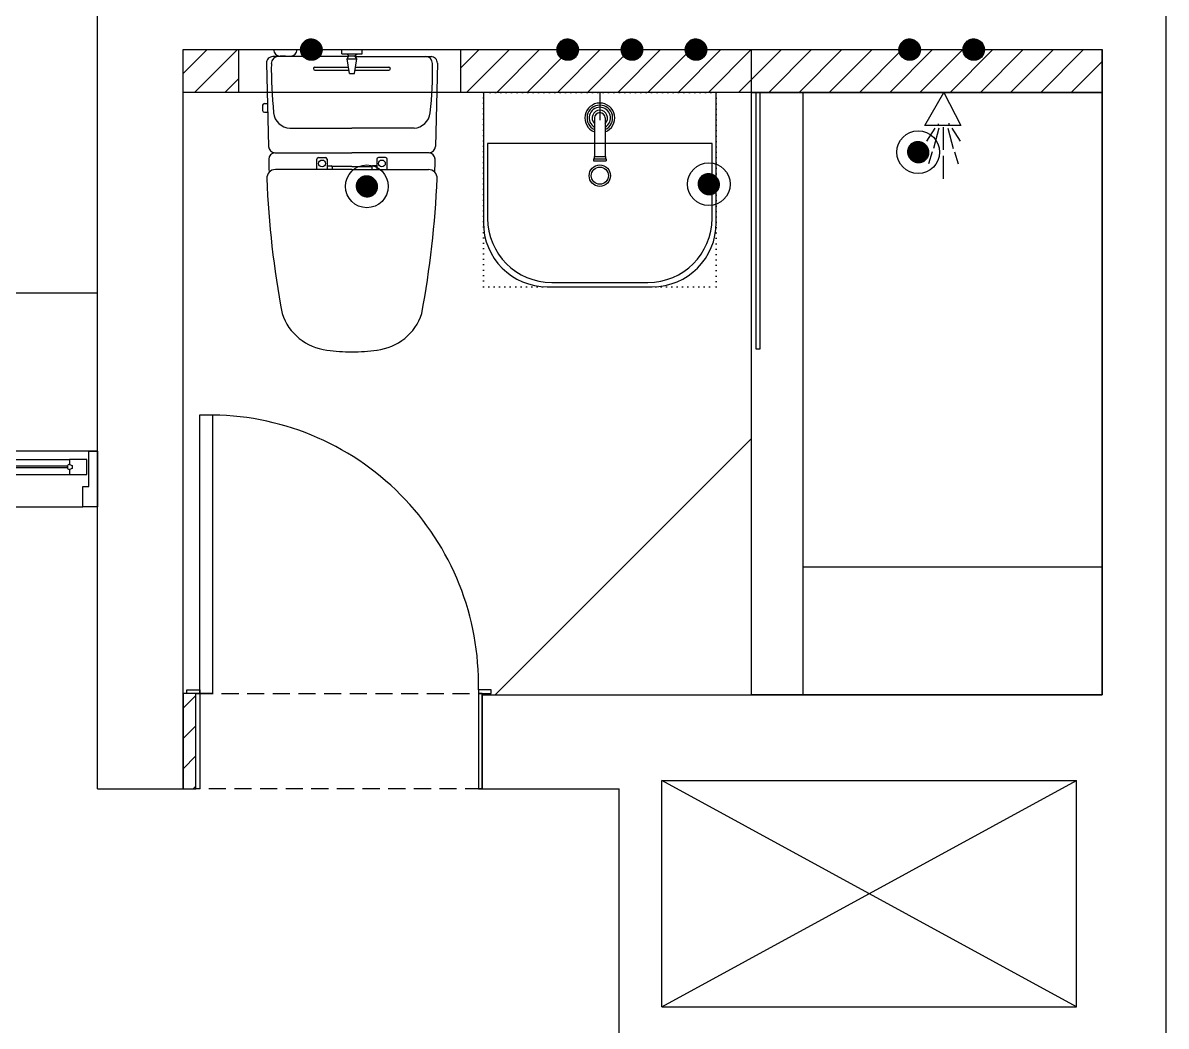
# Model space of a CAD drawing. Header units: inches. Extents: x 4374 to 164780, y 597 to 50243.
# Drawn here: x 85777 to 88452, y 42025 to 44373 of the extents above; entities that cross this region are included whole.
import ezdxf

# ---------------------------------------------------------------- set-up
doc = ezdxf.new("R2010")
doc.units = ezdxf.units.IN
doc.header["$LTSCALE"] = 50
doc.header["$MEASUREMENT"] = 0
for name, pattern in [('DH-HID2', [1.2, 0.8, -0.4]), ('DOT', [0.25, 0, -0.25]), ('HIDDEN', [0.375, 0.25, -0.125])]:
    doc.linetypes.add(name, pattern=pattern)
for name, color, linetype in [('03-WAL NEW', 3, 'Continuous'), ('_LIBR', 4, 'Continuous'), ('BATH', 4, 'Continuous'), ('CO-BATH', 6, 'Continuous'), ('CO-DOOR', 8, 'Continuous'), ('fin', 5, 'Continuous'), ('HL', 6, 'HIDDEN'), ('Layer 1', 7, 'Continuous'), ('도면층2', 2, 'Continuous'), ('도면층8', 8, 'Continuous'), ('욕실설비', 3, 'Continuous')]:
    doc.layers.add(name, color=color, linetype=linetype)

# ---------------------------------------------------------------- blocks, each defined once
blk = doc.blocks.new('BLLL')
h = blk.add_hatch()
h.set_pattern_fill('ANSI31', color=8)
h.set_pattern_definition([(45, (92640.9141, 21814.45681), (-0.08838834765, 0.08838834765), [])])
edge = h.paths.add_edge_path()
edge.add_arc((61101.5, 29976.7), 25, 0, 360)
h = blk.add_hatch()
h.set_pattern_fill('ANSI31', color=8)
h.set_pattern_definition([(45, (93390.9141, 21814.45681), (-0.08838834765, 0.08838834765), [])])
edge = h.paths.add_edge_path()
edge.add_arc((61851.5, 29976.7), 25, 0, 360)
h = blk.add_hatch()
h.set_pattern_fill('ANSI31', color=8)
h.set_pattern_definition([(45, (93540.9141, 21814.45681), (-0.08838834765, 0.08838834765), [])])
edge = h.paths.add_edge_path()
edge.add_arc((62001.5, 29976.7), 25, 0, 360)
h = blk.add_hatch()
h.set_pattern_fill('ANSI31', color=8)
h.set_pattern_definition([(45, (94040.9141, 21814.45681), (-0.08838834765, 0.08838834765), [])])
edge = h.paths.add_edge_path()
edge.add_arc((62501.5, 29976.7), 25, 0, 360)
h = blk.add_hatch()
h.set_pattern_fill('ANSI31', color=8)
h.set_pattern_definition([(45, (94190.9141, 21814.45681), (-0.08838834765, 0.08838834765), [])])
edge = h.paths.add_edge_path()
edge.add_arc((62651.5, 29976.7), 25, 0, 360)
h = blk.add_hatch()
h.set_pattern_fill('ANSI31', color=8)
h.set_pattern_definition([(45, (94060.9141, 21574.45681), (-0.08838834765, 0.08838834765), [])])
edge = h.paths.add_edge_path()
edge.add_arc((62521.5, 29736.7), 25, 0, 360)
h = blk.add_hatch()
h.set_pattern_fill('ANSI31', color=8)
h.set_pattern_definition([(45, (92770.9141, 21494.45681), (-0.08838834765, 0.08838834765), [])])
edge = h.paths.add_edge_path()
edge.add_arc((61231.5, 29656.7), 25, 0, 360)
h = blk.add_hatch()
h.set_pattern_fill('ANSI31', color=8)
h.set_pattern_definition([(45, (93570.9141, 21499.45681), (-0.08838834765, 0.08838834765), [])])
edge = h.paths.add_edge_path()
edge.add_arc((62031.5, 29661.7), 25, 0, 360)
at = {"color": 8, "linetype": 'Continuous'}
for p, q in [((61676.5, 29977.1), (61701.1, 30001.7)), ((61676.5, 29976.9), (61701.3, 30001.7)), ((61676.5, 29976.8), (61701.4, 30001.7)), ((61676.5, 29976.6), (61701.6, 30001.7)), ((61676.5, 29976.4), (61701.8, 30001.7)), ((61676.5, 29976.2), (61702, 30001.7)), ((61676.5, 29977.3), (61700.9, 30001.6)), ((61676.5, 29976.1), (61702.1, 30001.6)), ((61676.6, 29978.8), (61699.4, 30001.6)), ((61676.6, 29978.6), (61699.6, 30001.6)), ((61676.6, 29978.4), (61699.8, 30001.6)), ((61676.6, 29978.2), (61700, 30001.6)), ((61676.6, 29978), (61700.2, 30001.6)), ((61676.6, 29977.8), (61700.4, 30001.6)), ((61676.6, 29977.7), (61700.5, 30001.6)), ((61676.6, 29977.5), (61700.7, 30001.6)), ((61676.6, 29975.9), (61702.3, 30001.6)), ((61676.6, 29975.7), (61702.5, 30001.6)), ((61676.6, 29975.5), (61702.7, 30001.6)), ((61676.6, 29975.4), (61702.8, 30001.6)), ((61676.6, 29975.2), (61703, 30001.6)), ((61676.6, 29975), (61703.2, 30001.6)), ((61676.6, 29974.9), (61703.3, 30001.6)), ((61676.6, 29974.7), (61703.5, 30001.6)), ((61676.6, 29974.5), (61703.6, 30001.6)), ((61676.6, 29974.4), (61703.8, 30001.6)), ((61676.6, 29979), (61699.2, 30001.5)), ((61676.7, 29979.8), (61698.4, 30001.5)), ((61676.7, 29979.6), (61698.6, 30001.5)), ((61676.7, 29979.4), (61698.8, 30001.5)), ((61676.7, 29979.2), (61699, 30001.5)), ((61676.7, 29974.2), (61704, 30001.5)), ((61676.7, 29974.1), (61704.1, 30001.5)), ((61676.7, 29973.9), (61704.3, 30001.5)), ((61676.7, 29973.7), (61704.5, 30001.5)), ((61676.7, 29973.6), (61704.6, 30001.5)), ((61676.7, 29973.4), (61704.8, 30001.4)), ((61676.8, 29980.4), (61697.8, 30001.4)), ((61676.8, 29980.2), (61698, 30001.4)), ((61676.8, 29980), (61698.2, 30001.4)), ((61676.8, 29973.3), (61704.9, 30001.4)), ((61676.8, 29973.1), (61705.1, 30001.4)), ((61676.8, 29973), (61705.2, 30001.4)), ((61676.8, 29972.8), (61705.4, 30001.4)), ((61676.9, 29981), (61697.2, 30001.3)), ((61676.9, 29980.8), (61697.4, 30001.3)), ((61676.9, 29980.6), (61697.6, 30001.3)), ((61676.9, 29972.7), (61705.5, 30001.3)), ((61676.9, 29972.5), (61705.7, 30001.3)), ((61676.9, 29972.4), (61705.8, 30001.3)), ((61676.9, 29972.2), (61706, 30001.3)), ((61677, 29981.5), (61696.7, 30001.2)), ((61677, 29981.2), (61696.9, 30001.2)), ((61677, 29972.1), (61706.1, 30001.2)), ((61677, 29971.9), (61706.3, 30001.2)), ((61677, 29971.8), (61706.4, 30001.2)), ((61677, 29981.7), (61696.5, 30001.1)), ((61677.1, 29981.9), (61696.3, 30001.1)), ((61677.1, 29971.6), (61706.6, 30001.1)), ((61677.1, 29971.5), (61706.7, 30001.1)), ((61677.1, 29971.3), (61706.9, 30001.1)), ((61677.1, 29982.1), (61696.1, 30001)), ((61677.1, 29971.2), (61707, 30001)), ((61677.2, 29982.4), (61695.8, 30001)), ((61677.2, 29971), (61707.2, 30001)), ((61677.2, 29970.9), (61707.3, 30001)), ((61677.2, 29970.7), (61707.4, 30000.9)), ((61677.3, 29982.8), (61695.4, 30000.9)), ((61677.3, 29982.6), (61695.6, 30000.9)), ((61677.3, 29970.6), (61707.6, 30000.9)), ((61677.3, 29970.5), (61707.7, 30000.9)), ((61677.4, 29983.3), (61694.9, 30000.8)), ((61677.4, 29983.1), (61695.1, 30000.8)), ((61677.4, 29970.3), (61707.9, 30000.8)), ((61677.4, 29970.2), (61708, 30000.8)), ((61677.4, 29970), (61708.2, 30000.8)), ((61677.5, 29983.6), (61694.6, 30000.7)), ((61677.5, 29969.9), (61708.3, 30000.7)), ((61677.5, 29969.8), (61708.4, 30000.7)), ((61677.5, 29969.6), (61708.6, 30000.6)), ((61677.6, 29983.8), (61694.4, 30000.6)), ((61677.6, 29969.5), (61708.7, 30000.6)), ((61677.6, 29969.4), (61708.8, 30000.6)), ((61677.7, 29984.1), (61694.1, 30000.5)), ((61677.7, 29969.2), (61709, 30000.5)), ((61677.7, 29969.1), (61709.1, 30000.5)), ((61677.7, 29984.3), (61693.9, 30000.4)), ((61677.8, 29984.6), (61693.6, 30000.4)), ((61677.8, 29969), (61709.2, 30000.4)), ((61677.8, 29968.8), (61709.4, 30000.4)), ((61677.8, 29968.7), (61709.5, 30000.4)), ((61677.9, 29984.9), (61693.3, 30000.3)), ((61677.9, 29968.6), (61709.6, 30000.3)), ((61677.9, 29968.4), (61709.8, 30000.3)), ((61678, 29985.1), (61693.1, 30000.2)), ((61678, 29968.3), (61709.9, 30000.2)), ((61678, 29968.2), (61710, 30000.2)), ((61678.1, 29985.4), (61692.8, 30000.1)), ((61678.1, 29968), (61710.2, 30000.1)), ((61678.1, 29967.9), (61710.3, 30000.1)), ((61678.2, 29985.7), (61692.5, 30000)), ((61678.2, 29967.8), (61710.4, 30000)), ((61678.2, 29967.6), (61710.5, 30000)), ((61678.3, 29967.5), (61710.7, 29999.9)), ((61678.3, 29967.4), (61710.8, 29999.9)), ((61678.3, 29986), (61692.2, 29999.8)), ((61678.4, 29967.3), (61710.9, 29999.8)), ((61678.4, 29967.1), (61711, 29999.8)), ((61678.5, 29986.3), (61691.9, 29999.7)), ((61678.5, 29967), (61711.2, 29999.7)), ((61678.5, 29966.9), (61711.3, 29999.7)), ((61678.6, 29986.6), (61691.6, 29999.6)), ((61678.6, 29966.8), (61711.4, 29999.6)), ((61678.6, 29966.6), (61711.5, 29999.6)), ((61678.7, 29986.9), (61691.3, 29999.5)), ((61678.7, 29966.5), (61711.7, 29999.5)), ((61678.7, 29966.4), (61711.8, 29999.5)), ((61678.8, 29966.3), (61711.9, 29999.4)), ((61678.8, 29966.2), (61712, 29999.3)), ((61678.9, 29987.2), (61691, 29999.3)), ((61678.9, 29966), (61712.2, 29999.3)), ((61679, 29965.9), (61712.3, 29999.2)), ((61679, 29965.8), (61712.4, 29999.2)), ((61679, 29987.6), (61690.6, 29999.1)), ((61679.1, 29965.7), (61712.5, 29999.1)), ((61679.1, 29965.6), (61712.6, 29999.1)), ((61679.2, 29987.9), (61690.3, 29999)), ((61679.2, 29965.4), (61712.7, 29999)), ((61679.3, 29965.3), (61712.9, 29998.9)), ((61679.3, 29965.2), (61713, 29998.9)), ((61679.4, 29988.3), (61689.9, 29998.8)), ((61679.4, 29965.1), (61713.1, 29998.8)), ((61679.4, 29965), (61713.2, 29998.8)), ((61679.5, 29964.9), (61713.3, 29998.7)), ((61679.6, 29988.7), (61689.5, 29998.6)), ((61679.6, 29964.7), (61713.4, 29998.6)), ((61679.6, 29964.6), (61713.6, 29998.6)), ((61679.7, 29964.5), (61713.7, 29998.5)), ((61679.7, 29964.4), (61713.8, 29998.4)), ((61679.8, 29989.1), (61689.1, 29998.4)), ((61679.8, 29964.3), (61713.9, 29998.4)), ((61679.9, 29964.2), (61714, 29998.3)), ((61679.9, 29964.1), (61714.1, 29998.3)), ((61680, 29964), (61714.2, 29998.2)), ((61680.1, 29989.5), (61688.7, 29998.1)), ((61680.1, 29963.8), (61714.3, 29998.1)), ((61680.1, 29963.7), (61714.5, 29998.1)), ((61680.2, 29963.6), (61714.6, 29998)), ((61680.3, 29963.5), (61714.7, 29997.9)), ((61680.3, 29963.4), (61714.8, 29997.9)), ((61680.4, 29990), (61688.2, 29997.8)), ((61680.4, 29963.3), (61714.9, 29997.8)), ((61680.5, 29963.2), (61715, 29997.7)), ((61680.5, 29963.1), (61715.1, 29997.6)), ((61680.6, 29963), (61715.2, 29997.6)), ((61680.7, 29990.5), (61687.7, 29997.5)), ((61680.7, 29962.9), (61715.3, 29997.5)), ((61680.8, 29962.8), (61715.4, 29997.4)), ((61680.8, 29962.7), (61715.5, 29997.4)), ((61680.9, 29962.6), (61715.6, 29997.3)), ((61681, 29962.4), (61715.7, 29997.2)), ((61681, 29962.3), (61715.9, 29997.2)), ((61681.1, 29991), (61687.2, 29997.1)), ((61681.1, 29962.2), (61716, 29997.1)), ((61681.2, 29962.1), (61716.1, 29997)), ((61681.3, 29962), (61716.2, 29996.9)), ((61681.3, 29961.9), (61716.3, 29996.9)), ((61681.4, 29961.8), (61716.4, 29996.8)), ((61681.5, 29991.7), (61686.5, 29996.7)), ((61681.5, 29961.7), (61716.5, 29996.7)), ((61681.6, 29961.6), (61716.6, 29996.6)), ((61681.6, 29961.5), (61716.7, 29996.6)), ((61681.7, 29961.4), (61716.8, 29996.5)), ((61681.8, 29961.3), (61716.9, 29996.4)), ((61681.9, 29961.2), (61717, 29996.3)), ((61681.9, 29961.1), (61717.1, 29996.2)), ((61682, 29961), (61717.2, 29996.2)), ((61682.1, 29960.9), (61717.3, 29996.1)), ((61682.2, 29992.5), (61685.7, 29996)), ((61682.2, 29960.8), (61717.4, 29996)), ((61682.3, 29960.7), (61717.5, 29995.9)), ((61682.3, 29960.6), (61717.6, 29995.9)), ((61682.4, 29960.5), (61717.7, 29995.8)), ((61682.5, 29960.4), (61717.7, 29995.7)), ((61682.6, 29960.4), (61717.8, 29995.6)), ((61682.7, 29960.3), (61717.9, 29995.5)), ((61682.8, 29960.2), (61718, 29995.4)), ((61682.8, 29960.1), (61718.1, 29995.4)), ((61682.9, 29960), (61718.2, 29995.3)), ((61683, 29959.9), (61718.3, 29995.2)), ((61683.1, 29959.8), (61718.4, 29995.1)), ((61683.2, 29959.7), (61718.5, 29995)), ((61683.3, 29959.6), (61718.6, 29994.9)), ((61683.3, 29959.5), (61718.7, 29994.9)), ((61683.4, 29959.4), (61718.8, 29994.8)), ((61683.5, 29959.3), (61718.9, 29994.7)), ((61683.6, 29994.1), (61684.1, 29994.6)), ((61683.6, 29959.2), (61719, 29994.6)), ((61683.7, 29959.2), (61719, 29994.5)), ((61683.8, 29959.1), (61719.1, 29994.4)), ((61683.9, 29959), (61719.2, 29994.3)), ((61684, 29958.9), (61719.3, 29994.2)), ((61684, 29958.8), (61719.4, 29994.2)), ((61684.1, 29958.7), (61719.5, 29994.1)), ((61684.2, 29958.6), (61719.6, 29994)), ((61684.3, 29958.5), (61719.7, 29993.9)), ((61684.4, 29958.5), (61719.7, 29993.8)), ((61684.5, 29958.4), (61719.8, 29993.7)), ((61684.6, 29958.3), (61719.9, 29993.6)), ((61684.7, 29958.2), (61720, 29993.5)), ((61684.8, 29958.1), (61720.1, 29993.4)), ((61684.9, 29958), (61720.2, 29993.3)), ((61685, 29957.9), (61720.2, 29993.2)), ((61685, 29957.9), (61720.3, 29993.1)), ((61685.1, 29957.8), (61720.4, 29993.1)), ((61685.2, 29957.7), (61720.5, 29993)), ((61685.3, 29957.6), (61720.6, 29992.9)), ((61685.4, 29957.5), (61720.7, 29992.8)), ((61685.5, 29957.5), (61720.7, 29992.7)), ((61685.6, 29957.4), (61720.8, 29992.6)), ((61685.7, 29957.3), (61720.9, 29992.5)), ((61685.8, 29957.2), (61721, 29992.4)), ((61685.9, 29957.1), (61721.1, 29992.3)), ((61686, 29957.1), (61721.1, 29992.2)), ((61686.1, 29957), (61721.2, 29992.1)), ((61686.2, 29956.9), (61721.3, 29992)), ((61686.3, 29956.8), (61721.4, 29991.9)), ((61686.4, 29956.8), (61721.4, 29991.8)), ((61686.5, 29956.7), (61721.5, 29991.7)), ((61686.6, 29956.6), (61721.6, 29991.6)), ((61686.7, 29956.5), (61721.7, 29991.5)), ((61686.8, 29956.4), (61721.7, 29991.4)), ((61686.9, 29956.4), (61721.8, 29991.3)), ((61687, 29956.3), (61721.9, 29991.2)), ((61687.1, 29956.2), (61722, 29991.1)), ((61687.2, 29956.2), (61722, 29991)), ((61687.3, 29956.1), (61722.1, 29990.9)), ((61687.4, 29956), (61722.2, 29990.8)), ((61687.5, 29955.9), (61722.3, 29990.7)), ((61687.6, 29955.9), (61722.3, 29990.5)), ((61687.8, 29955.8), (61722.4, 29990.4)), ((61687.9, 29955.7), (61722.5, 29990.3)), ((61688, 29955.7), (61722.5, 29990.2)), ((61688.1, 29955.6), (61722.6, 29990.1)), ((61688.2, 29955.5), (61722.7, 29990)), ((61688.3, 29955.5), (61722.7, 29989.9)), ((61688.4, 29955.4), (61722.8, 29989.8)), ((61688.5, 29955.3), (61722.9, 29989.7)), ((61688.6, 29955.3), (61722.9, 29989.6)), ((61688.7, 29955.2), (61723, 29989.5)), ((61688.8, 29955.1), (61723.1, 29989.4)), ((61689, 29955.1), (61723.1, 29989.2)), ((61689.1, 29955), (61723.2, 29989.1)), ((61689.2, 29954.9), (61723.3, 29989)), ((61689.3, 29954.9), (61723.3, 29988.9)), ((61689.4, 29954.8), (61723.4, 29988.8)), ((61689.5, 29954.7), (61723.5, 29988.7)), ((61689.6, 29954.7), (61723.5, 29988.6)), ((61689.7, 29954.6), (61723.6, 29988.4)), ((61689.9, 29954.5), (61723.6, 29988.3)), ((61690, 29954.5), (61723.7, 29988.2)), ((61690.1, 29954.4), (61723.8, 29988.1)), ((61690.2, 29954.4), (61723.8, 29988)), ((61690.3, 29954.3), (61723.9, 29987.9)), ((61690.4, 29954.2), (61723.9, 29987.7)), ((61690.6, 29954.2), (61724, 29987.6)), ((61690.7, 29954.1), (61724.1, 29987.5)), ((61690.8, 29954.1), (61724.1, 29987.4)), ((61690.9, 29954), (61724.2, 29987.3)), ((61691, 29954), (61724.2, 29987.1)), ((61691.2, 29953.9), (61724.3, 29987)), ((61691.3, 29953.9), (61724.3, 29986.9)), ((61691.4, 29953.8), (61724.4, 29986.8)), ((61826.5, 29977.1), (61851.1, 30001.7)), ((61826.5, 29976.9), (61851.3, 30001.7)), ((61826.5, 29976.8), (61851.4, 30001.7)), ((61826.5, 29976.6), (61851.6, 30001.7)), ((61826.5, 29976.4), (61851.8, 30001.7)), ((61826.5, 29976.2), (61852, 30001.7)), ((61826.5, 29977.3), (61850.9, 30001.6)), ((61826.5, 29976.1), (61852.1, 30001.6)), ((61826.6, 29978.8), (61849.4, 30001.6)), ((61826.6, 29978.6), (61849.6, 30001.6)), ((61826.6, 29978.4), (61849.8, 30001.6)), ((61826.6, 29978.2), (61850, 30001.6)), ((61826.6, 29978), (61850.2, 30001.6)), ((61826.6, 29977.8), (61850.4, 30001.6)), ((61826.6, 29977.7), (61850.5, 30001.6)), ((61826.6, 29977.5), (61850.7, 30001.6)), ((61826.6, 29975.9), (61852.3, 30001.6)), ((61826.6, 29975.7), (61852.5, 30001.6)), ((61826.6, 29975.5), (61852.7, 30001.6)), ((61826.6, 29975.4), (61852.8, 30001.6)), ((61826.6, 29975.2), (61853, 30001.6)), ((61826.6, 29975), (61853.2, 30001.6)), ((61826.6, 29974.9), (61853.3, 30001.6)), ((61826.6, 29974.7), (61853.5, 30001.6)), ((61826.6, 29974.5), (61853.6, 30001.6)), ((61826.6, 29974.4), (61853.8, 30001.6)), ((61826.6, 29979), (61849.2, 30001.5)), ((61826.7, 29979.8), (61848.4, 30001.5)), ((61826.7, 29979.6), (61848.6, 30001.5)), ((61826.7, 29979.4), (61848.8, 30001.5)), ((61826.7, 29979.2), (61849, 30001.5)), ((61826.7, 29974.2), (61854, 30001.5)), ((61826.7, 29974.1), (61854.1, 30001.5)), ((61826.7, 29973.9), (61854.3, 30001.5)), ((61826.7, 29973.7), (61854.5, 30001.5)), ((61826.7, 29973.6), (61854.6, 30001.5)), ((61826.7, 29973.4), (61854.8, 30001.4)), ((61826.8, 29980.4), (61847.8, 30001.4)), ((61826.8, 29980.2), (61848, 30001.4)), ((61826.8, 29980), (61848.2, 30001.4)), ((61826.8, 29973.3), (61854.9, 30001.4)), ((61826.8, 29973.1), (61855.1, 30001.4)), ((61826.8, 29973), (61855.2, 30001.4)), ((61826.8, 29972.8), (61855.4, 30001.4)), ((61826.9, 29981), (61847.2, 30001.3)), ((61826.9, 29980.8), (61847.4, 30001.3)), ((61826.9, 29980.6), (61847.6, 30001.3)), ((61826.9, 29972.7), (61855.5, 30001.3)), ((61826.9, 29972.5), (61855.7, 30001.3)), ((61826.9, 29972.4), (61855.8, 30001.3)), ((61826.9, 29972.2), (61856, 30001.3)), ((61827, 29981.5), (61846.7, 30001.2)), ((61827, 29981.2), (61846.9, 30001.2)), ((61827, 29972.1), (61856.1, 30001.2)), ((61827, 29971.9), (61856.3, 30001.2)), ((61827, 29971.8), (61856.4, 30001.2)), ((61827, 29981.7), (61846.5, 30001.1)), ((61827.1, 29981.9), (61846.3, 30001.1)), ((61827.1, 29971.6), (61856.6, 30001.1)), ((61827.1, 29971.5), (61856.7, 30001.1)), ((61827.1, 29971.3), (61856.9, 30001.1)), ((61827.1, 29982.1), (61846.1, 30001)), ((61827.1, 29971.2), (61857, 30001)), ((61827.2, 29982.4), (61845.8, 30001)), ((61827.2, 29971), (61857.2, 30001)), ((61827.2, 29970.9), (61857.3, 30001)), ((61827.2, 29970.7), (61857.4, 30000.9)), ((61827.3, 29982.8), (61845.4, 30000.9)), ((61827.3, 29982.6), (61845.6, 30000.9)), ((61827.3, 29970.6), (61857.6, 30000.9)), ((61827.3, 29970.5), (61857.7, 30000.9)), ((61827.4, 29983.3), (61844.9, 30000.8)), ((61827.4, 29983.1), (61845.1, 30000.8)), ((61827.4, 29970.3), (61857.9, 30000.8)), ((61827.4, 29970.2), (61858, 30000.8)), ((61827.4, 29970), (61858.2, 30000.8)), ((61827.5, 29983.6), (61844.6, 30000.7)), ((61827.5, 29969.9), (61858.3, 30000.7)), ((61827.5, 29969.8), (61858.4, 30000.7)), ((61827.5, 29969.6), (61858.6, 30000.6)), ((61827.6, 29983.8), (61844.4, 30000.6)), ((61827.6, 29969.5), (61858.7, 30000.6)), ((61827.6, 29969.4), (61858.8, 30000.6)), ((61827.7, 29984.1), (61844.1, 30000.5)), ((61827.7, 29969.2), (61859, 30000.5)), ((61827.7, 29969.1), (61859.1, 30000.5)), ((61827.7, 29984.3), (61843.9, 30000.4)), ((61827.8, 29984.6), (61843.6, 30000.4)), ((61827.8, 29969), (61859.2, 30000.4)), ((61827.8, 29968.8), (61859.4, 30000.4)), ((61827.8, 29968.7), (61859.5, 30000.4)), ((61827.9, 29984.9), (61843.3, 30000.3)), ((61827.9, 29968.6), (61859.6, 30000.3)), ((61827.9, 29968.4), (61859.8, 30000.3)), ((61828, 29985.1), (61843.1, 30000.2)), ((61828, 29968.3), (61859.9, 30000.2)), ((61828, 29968.2), (61860, 30000.2)), ((61828.1, 29985.4), (61842.8, 30000.1)), ((61828.1, 29968), (61860.2, 30000.1)), ((61828.1, 29967.9), (61860.3, 30000.1)), ((61828.2, 29985.7), (61842.5, 30000)), ((61828.2, 29967.8), (61860.4, 30000)), ((61828.2, 29967.6), (61860.5, 30000)), ((61828.3, 29967.5), (61860.7, 29999.9)), ((61828.3, 29967.4), (61860.8, 29999.9)), ((61828.3, 29986), (61842.2, 29999.8)), ((61828.4, 29967.3), (61860.9, 29999.8)), ((61828.4, 29967.1), (61861, 29999.8)), ((61828.5, 29986.3), (61841.9, 29999.7)), ((61828.5, 29967), (61861.2, 29999.7)), ((61828.5, 29966.9), (61861.3, 29999.7)), ((61828.6, 29986.6), (61841.6, 29999.6)), ((61828.6, 29966.8), (61861.4, 29999.6)), ((61828.6, 29966.6), (61861.5, 29999.6)), ((61828.7, 29986.9), (61841.3, 29999.5)), ((61828.7, 29966.5), (61861.7, 29999.5)), ((61828.7, 29966.4), (61861.8, 29999.5)), ((61828.8, 29966.3), (61861.9, 29999.4)), ((61828.8, 29966.2), (61862, 29999.3)), ((61828.9, 29987.2), (61841, 29999.3)), ((61828.9, 29966), (61862.2, 29999.3)), ((61829, 29965.9), (61862.3, 29999.2)), ((61829, 29965.8), (61862.4, 29999.2)), ((61829, 29987.6), (61840.6, 29999.1)), ((61829.1, 29965.7), (61862.5, 29999.1)), ((61829.1, 29965.6), (61862.6, 29999.1)), ((61829.2, 29987.9), (61840.3, 29999)), ((61829.2, 29965.4), (61862.7, 29999)), ((61829.3, 29965.3), (61862.9, 29998.9)), ((61829.3, 29965.2), (61863, 29998.9)), ((61829.4, 29988.3), (61839.9, 29998.8)), ((61829.4, 29965.1), (61863.1, 29998.8)), ((61829.4, 29965), (61863.2, 29998.8)), ((61829.5, 29964.9), (61863.3, 29998.7)), ((61829.6, 29988.7), (61839.5, 29998.6)), ((61829.6, 29964.7), (61863.4, 29998.6)), ((61829.6, 29964.6), (61863.6, 29998.6)), ((61829.7, 29964.5), (61863.7, 29998.5)), ((61829.7, 29964.4), (61863.8, 29998.4)), ((61829.8, 29989.1), (61839.1, 29998.4)), ((61829.8, 29964.3), (61863.9, 29998.4)), ((61829.9, 29964.2), (61864, 29998.3)), ((61829.9, 29964.1), (61864.1, 29998.3)), ((61830, 29964), (61864.2, 29998.2)), ((61830.1, 29989.5), (61838.7, 29998.1)), ((61830.1, 29963.8), (61864.3, 29998.1)), ((61830.1, 29963.7), (61864.5, 29998.1)), ((61830.2, 29963.6), (61864.6, 29998)), ((61830.3, 29963.5), (61864.7, 29997.9)), ((61830.3, 29963.4), (61864.8, 29997.9)), ((61830.4, 29990), (61838.2, 29997.8)), ((61830.4, 29963.3), (61864.9, 29997.8)), ((61830.5, 29963.2), (61865, 29997.7)), ((61830.5, 29963.1), (61865.1, 29997.6)), ((61830.6, 29963), (61865.2, 29997.6)), ((61830.7, 29990.5), (61837.7, 29997.5)), ((61830.7, 29962.9), (61865.3, 29997.5)), ((61830.8, 29962.8), (61865.4, 29997.4)), ((61830.8, 29962.7), (61865.5, 29997.4)), ((61830.9, 29962.6), (61865.6, 29997.3)), ((61831, 29962.4), (61865.7, 29997.2)), ((61831, 29962.3), (61865.9, 29997.2)), ((61831.1, 29991), (61837.2, 29997.1)), ((61831.1, 29962.2), (61866, 29997.1)), ((61831.2, 29962.1), (61866.1, 29997)), ((61831.3, 29962), (61866.2, 29996.9)), ((61831.3, 29961.9), (61866.3, 29996.9)), ((61831.4, 29961.8), (61866.4, 29996.8)), ((61831.5, 29991.7), (61836.5, 29996.7)), ((61831.5, 29961.7), (61866.5, 29996.7)), ((61831.6, 29961.6), (61866.6, 29996.6)), ((61831.6, 29961.5), (61866.7, 29996.6)), ((61831.7, 29961.4), (61866.8, 29996.5)), ((61831.8, 29961.3), (61866.9, 29996.4)), ((61831.9, 29961.2), (61867, 29996.3)), ((61831.9, 29961.1), (61867.1, 29996.2)), ((61832, 29961), (61867.2, 29996.2)), ((61832.1, 29960.9), (61867.3, 29996.1)), ((61832.2, 29992.5), (61835.7, 29996)), ((61832.2, 29960.8), (61867.4, 29996)), ((61832.3, 29960.7), (61867.5, 29995.9)), ((61832.3, 29960.6), (61867.6, 29995.9)), ((61832.4, 29960.5), (61867.7, 29995.8)), ((61832.5, 29960.4), (61867.7, 29995.7)), ((61832.6, 29960.4), (61867.8, 29995.6)), ((61832.7, 29960.3), (61867.9, 29995.5)), ((61832.8, 29960.2), (61868, 29995.4)), ((61832.8, 29960.1), (61868.1, 29995.4)), ((61832.9, 29960), (61868.2, 29995.3)), ((61833, 29959.9), (61868.3, 29995.2)), ((61833.1, 29959.8), (61868.4, 29995.1)), ((61833.2, 29959.7), (61868.5, 29995)), ((61833.3, 29959.6), (61868.6, 29994.9)), ((61833.3, 29959.5), (61868.7, 29994.9)), ((61833.4, 29959.4), (61868.8, 29994.8)), ((61833.5, 29959.3), (61868.9, 29994.7)), ((61833.6, 29994.1), (61834.1, 29994.6)), ((61833.6, 29959.2), (61869, 29994.6)), ((61833.7, 29959.2), (61869, 29994.5)), ((61833.8, 29959.1), (61869.1, 29994.4)), ((61833.9, 29959), (61869.2, 29994.3)), ((61834, 29958.9), (61869.3, 29994.2)), ((61834, 29958.8), (61869.4, 29994.2)), ((61834.1, 29958.7), (61869.5, 29994.1)), ((61834.2, 29958.6), (61869.6, 29994)), ((61834.3, 29958.5), (61869.7, 29993.9)), ((61834.4, 29958.5), (61869.7, 29993.8)), ((61834.5, 29958.4), (61869.8, 29993.7)), ((61834.6, 29958.3), (61869.9, 29993.6)), ((61834.7, 29958.2), (61870, 29993.5)), ((61834.8, 29958.1), (61870.1, 29993.4)), ((61834.9, 29958), (61870.2, 29993.3)), ((61835, 29957.9), (61870.2, 29993.2)), ((61835, 29957.9), (61870.3, 29993.1)), ((61835.1, 29957.8), (61870.4, 29993.1)), ((61835.2, 29957.7), (61870.5, 29993)), ((61835.3, 29957.6), (61870.6, 29992.9)), ((61835.4, 29957.5), (61870.7, 29992.8)), ((61835.5, 29957.5), (61870.7, 29992.7)), ((61835.6, 29957.4), (61870.8, 29992.6)), ((61835.7, 29957.3), (61870.9, 29992.5)), ((61835.8, 29957.2), (61871, 29992.4)), ((61835.9, 29957.1), (61871.1, 29992.3)), ((61836, 29957.1), (61871.1, 29992.2)), ((61836.1, 29957), (61871.2, 29992.1)), ((61836.2, 29956.9), (61871.3, 29992)), ((61836.3, 29956.8), (61871.4, 29991.9)), ((61836.4, 29956.8), (61871.4, 29991.8)), ((61836.5, 29956.7), (61871.5, 29991.7)), ((61836.6, 29956.6), (61871.6, 29991.6)), ((61836.7, 29956.5), (61871.7, 29991.5)), ((61836.8, 29956.4), (61871.7, 29991.4)), ((61836.9, 29956.4), (61871.8, 29991.3)), ((61837, 29956.3), (61871.9, 29991.2)), ((61837.1, 29956.2), (61872, 29991.1)), ((61837.2, 29956.2), (61872, 29991)), ((61837.3, 29956.1), (61872.1, 29990.9)), ((61837.4, 29956), (61872.2, 29990.8)), ((61837.5, 29955.9), (61872.3, 29990.7)), ((61837.6, 29955.9), (61872.3, 29990.5)), ((61837.8, 29955.8), (61872.4, 29990.4)), ((61837.9, 29955.7), (61872.5, 29990.3)), ((61838, 29955.7), (61872.5, 29990.2)), ((61838.1, 29955.6), (61872.6, 29990.1)), ((61838.2, 29955.5), (61872.7, 29990)), ((61838.3, 29955.5), (61872.7, 29989.9)), ((61838.4, 29955.4), (61872.8, 29989.8)), ((61838.5, 29955.3), (61872.9, 29989.7)), ((61838.6, 29955.3), (61872.9, 29989.6)), ((61838.7, 29955.2), (61873, 29989.5)), ((61838.8, 29955.1), (61873.1, 29989.4)), ((61839, 29955.1), (61873.1, 29989.2)), ((61839.1, 29955), (61873.2, 29989.1)), ((61839.2, 29954.9), (61873.3, 29989)), ((61839.3, 29954.9), (61873.3, 29988.9)), ((61839.4, 29954.8), (61873.4, 29988.8)), ((61839.5, 29954.7), (61873.5, 29988.7)), ((61839.6, 29954.7), (61873.5, 29988.6)), ((61839.7, 29954.6), (61873.6, 29988.4)), ((61839.9, 29954.5), (61873.6, 29988.3)), ((61840, 29954.5), (61873.7, 29988.2)), ((61840.1, 29954.4), (61873.8, 29988.1)), ((61840.2, 29954.4), (61873.8, 29988)), ((61840.3, 29954.3), (61873.9, 29987.9)), ((61840.4, 29954.2), (61873.9, 29987.7)), ((61840.6, 29954.2), (61874, 29987.6)), ((61840.7, 29954.1), (61874.1, 29987.5)), ((61840.8, 29954.1), (61874.1, 29987.4)), ((61840.9, 29954), (61874.2, 29987.3)), ((61841, 29954), (61874.2, 29987.1)), ((61841.2, 29953.9), (61874.3, 29987)), ((61841.3, 29953.9), (61874.3, 29986.9)), ((61841.4, 29953.8), (61874.4, 29986.8)), ((61691.5, 29953.7), (61724.4, 29986.7)), ((61691.7, 29953.7), (61724.5, 29986.5)), ((61691.8, 29953.6), (61724.6, 29986.4)), ((61691.9, 29953.6), (61724.6, 29986.3)), ((61692, 29953.5), (61724.7, 29986.2)), ((61692.2, 29953.5), (61724.7, 29986)), ((61692.3, 29953.4), (61724.8, 29985.9)), ((61692.4, 29953.4), (61724.8, 29985.8)), ((61692.5, 29953.3), (61724.9, 29985.7)), ((61692.7, 29953.3), (61724.9, 29985.5)), ((61692.8, 29953.2), (61725, 29985.4)), ((61692.9, 29953.2), (61725, 29985.3)), ((61693.1, 29953.1), (61725.1, 29985.1)), ((61693.2, 29953.1), (61725.1, 29985)), ((61693.3, 29953), (61725.1, 29984.9)), ((61693.4, 29953), (61725.2, 29984.7)), ((61693.6, 29953), (61725.2, 29984.6)), ((61693.7, 29952.9), (61725.3, 29984.5)), ((61693.8, 29952.9), (61725.3, 29984.4)), ((61694, 29952.8), (61725.4, 29984.2)), ((61694.1, 29952.8), (61725.4, 29984.1)), ((61694.2, 29952.7), (61725.5, 29983.9)), ((61694.4, 29952.7), (61725.5, 29983.8)), ((61694.5, 29952.7), (61725.5, 29983.7)), ((61694.7, 29952.6), (61725.6, 29983.5)), ((61694.8, 29952.6), (61725.6, 29983.4)), ((61694.9, 29952.5), (61725.6, 29983.3)), ((61695.1, 29952.5), (61725.7, 29983.1)), ((61695.2, 29952.5), (61725.7, 29983)), ((61695.4, 29952.4), (61725.8, 29982.8)), ((61695.5, 29952.4), (61725.8, 29982.7)), ((61695.6, 29952.4), (61725.8, 29982.6)), ((61695.8, 29952.3), (61725.9, 29982.4)), ((61695.9, 29952.3), (61725.9, 29982.3)), ((61696.1, 29952.3), (61725.9, 29982.1)), ((61696.2, 29952.2), (61726, 29982)), ((61696.4, 29952.2), (61726, 29981.8)), ((61696.5, 29952.2), (61726, 29981.7)), ((61696.6, 29952.1), (61726.1, 29981.5)), ((61696.8, 29952.1), (61726.1, 29981.4)), ((61696.9, 29952.1), (61726.1, 29981.3)), ((61697.1, 29952.1), (61726.1, 29981.1)), ((61697.2, 29952), (61726.2, 29981)), ((61697.4, 29952), (61726.2, 29980.8)), ((61697.5, 29952), (61726.2, 29980.6)), ((61697.7, 29952), (61726.2, 29980.5)), ((61697.9, 29951.9), (61726.3, 29980.3)), ((61698, 29951.9), (61726.3, 29980.2)), ((61698.2, 29951.9), (61726.3, 29980)), ((61698.3, 29951.9), (61726.3, 29979.9)), ((61698.5, 29951.8), (61726.3, 29979.7)), ((61698.6, 29951.8), (61726.4, 29979.6)), ((61698.8, 29951.8), (61726.4, 29979.4)), ((61698.9, 29951.8), (61726.4, 29979.2)), ((61699.1, 29951.8), (61726.4, 29979.1)), ((61699.3, 29951.8), (61726.4, 29978.9)), ((61699.4, 29951.7), (61726.4, 29978.8)), ((61699.6, 29951.7), (61726.5, 29978.6)), ((61699.8, 29951.7), (61726.5, 29978.4)), ((61699.9, 29951.7), (61726.5, 29978.3)), ((61700.1, 29951.7), (61726.5, 29978.1)), ((61700.3, 29951.7), (61726.5, 29977.9)), ((61700.4, 29951.7), (61726.5, 29977.8)), ((61700.6, 29951.7), (61726.5, 29977.6)), ((61700.8, 29951.7), (61726.5, 29977.4)), ((61700.9, 29951.7), (61726.5, 29977.2)), ((61701.1, 29951.7), (61726.5, 29977.1)), ((61701.3, 29951.7), (61726.5, 29976.9)), ((61701.5, 29951.7), (61726.5, 29976.7)), ((61701.6, 29951.7), (61726.5, 29976.5)), ((61701.8, 29951.7), (61726.5, 29976.4)), ((61702, 29951.7), (61726.5, 29976.2)), ((61702.2, 29951.7), (61726.5, 29976)), ((61702.4, 29951.7), (61726.5, 29975.8)), ((61702.5, 29951.7), (61726.5, 29975.6)), ((61702.7, 29951.7), (61726.5, 29975.5)), ((61702.9, 29951.7), (61726.5, 29975.3)), ((61703.1, 29951.7), (61726.5, 29975.1)), ((61703.3, 29951.7), (61726.5, 29974.9)), ((61703.5, 29951.7), (61726.5, 29974.7)), ((61703.7, 29951.7), (61726.4, 29974.5)), ((61703.9, 29951.8), (61726.4, 29974.3)), ((61704.1, 29951.8), (61726.4, 29974.1)), ((61704.3, 29951.8), (61726.4, 29973.9)), ((61704.5, 29951.8), (61726.4, 29973.7)), ((61704.7, 29951.9), (61726.3, 29973.5)), ((61704.9, 29951.9), (61726.3, 29973.3)), ((61705.1, 29951.9), (61726.3, 29973.1)), ((61705.3, 29951.9), (61726.3, 29972.9)), ((61705.5, 29952), (61726.2, 29972.7)), ((61705.7, 29952), (61726.2, 29972.5)), ((61705.9, 29952), (61726.2, 29972.3)), ((61706.1, 29952.1), (61726.1, 29972.1)), ((61706.4, 29952.1), (61726.1, 29971.8)), ((61706.6, 29952.2), (61726, 29971.6)), ((61706.8, 29952.2), (61726, 29971.4)), ((61707, 29952.3), (61725.9, 29971.2)), ((61707.3, 29952.3), (61725.9, 29970.9)), ((61707.5, 29952.4), (61725.8, 29970.7)), ((61707.7, 29952.4), (61725.8, 29970.5)), ((61708, 29952.5), (61725.7, 29970.2)), ((61708.2, 29952.6), (61725.6, 29970)), ((61708.5, 29952.6), (61725.6, 29969.7)), ((61708.7, 29952.7), (61725.5, 29969.5)), ((61709, 29952.8), (61725.4, 29969.2)), ((61709.2, 29952.9), (61725.3, 29969)), ((61709.5, 29952.9), (61725.2, 29968.7)), ((61709.7, 29953), (61725.2, 29968.4)), ((61710, 29953.1), (61725.1, 29968.2)), ((61710.3, 29953.2), (61725, 29967.9)), ((61710.6, 29953.3), (61724.8, 29967.6)), ((61710.9, 29953.5), (61724.7, 29967.3)), ((61711.2, 29953.6), (61724.6, 29967)), ((61711.5, 29953.7), (61724.5, 29966.7)), ((61711.8, 29953.9), (61724.3, 29966.4)), ((61712.1, 29954), (61724.2, 29966.1)), ((61712.5, 29954.2), (61724, 29965.7)), ((61712.8, 29954.3), (61723.8, 29965.4)), ((61713.2, 29954.5), (61723.7, 29965)), ((61713.6, 29954.7), (61723.5, 29964.6)), ((61714, 29955), (61723.2, 29964.2)), ((61714.4, 29955.2), (61723, 29963.8)), ((61714.9, 29955.5), (61722.7, 29963.3)), ((61715.4, 29955.8), (61722.4, 29962.8)), ((61715.9, 29956.2), (61722, 29962.3)), ((61716.6, 29956.7), (61721.5, 29961.6)), ((61717.4, 29957.3), (61720.9, 29960.8)), ((61841.5, 29953.7), (61874.4, 29986.7)), ((61841.7, 29953.7), (61874.5, 29986.5)), ((61841.8, 29953.6), (61874.6, 29986.4)), ((61841.9, 29953.6), (61874.6, 29986.3)), ((61842, 29953.5), (61874.7, 29986.2)), ((61842.2, 29953.5), (61874.7, 29986)), ((61842.3, 29953.4), (61874.8, 29985.9)), ((61842.4, 29953.4), (61874.8, 29985.8)), ((61842.5, 29953.3), (61874.9, 29985.7)), ((61842.7, 29953.3), (61874.9, 29985.5)), ((61842.8, 29953.2), (61875, 29985.4)), ((61842.9, 29953.2), (61875, 29985.3)), ((61843.1, 29953.1), (61875.1, 29985.1)), ((61843.2, 29953.1), (61875.1, 29985)), ((61843.3, 29953), (61875.1, 29984.9)), ((61843.4, 29953), (61875.2, 29984.7)), ((61843.6, 29953), (61875.2, 29984.6)), ((61843.7, 29952.9), (61875.3, 29984.5)), ((61843.8, 29952.9), (61875.3, 29984.4)), ((61844, 29952.8), (61875.4, 29984.2)), ((61844.1, 29952.8), (61875.4, 29984.1)), ((61844.2, 29952.7), (61875.5, 29983.9)), ((61844.4, 29952.7), (61875.5, 29983.8)), ((61844.5, 29952.7), (61875.5, 29983.7)), ((61844.7, 29952.6), (61875.6, 29983.5)), ((61844.8, 29952.6), (61875.6, 29983.4)), ((61844.9, 29952.5), (61875.6, 29983.3)), ((61845.1, 29952.5), (61875.7, 29983.1)), ((61845.2, 29952.5), (61875.7, 29983)), ((61845.4, 29952.4), (61875.8, 29982.8)), ((61845.5, 29952.4), (61875.8, 29982.7)), ((61845.6, 29952.4), (61875.8, 29982.6)), ((61845.8, 29952.3), (61875.9, 29982.4)), ((61845.9, 29952.3), (61875.9, 29982.3)), ((61846.1, 29952.3), (61875.9, 29982.1)), ((61846.2, 29952.2), (61876, 29982)), ((61846.4, 29952.2), (61876, 29981.8)), ((61846.5, 29952.2), (61876, 29981.7)), ((61846.6, 29952.1), (61876.1, 29981.5)), ((61846.8, 29952.1), (61876.1, 29981.4)), ((61846.9, 29952.1), (61876.1, 29981.3)), ((61847.1, 29952.1), (61876.1, 29981.1)), ((61847.2, 29952), (61876.2, 29981)), ((61847.4, 29952), (61876.2, 29980.8)), ((61847.5, 29952), (61876.2, 29980.6)), ((61847.7, 29952), (61876.2, 29980.5)), ((61847.9, 29951.9), (61876.3, 29980.3)), ((61848, 29951.9), (61876.3, 29980.2)), ((61848.2, 29951.9), (61876.3, 29980)), ((61848.3, 29951.9), (61876.3, 29979.9)), ((61848.5, 29951.8), (61876.3, 29979.7)), ((61848.6, 29951.8), (61876.4, 29979.6)), ((61848.8, 29951.8), (61876.4, 29979.4)), ((61848.9, 29951.8), (61876.4, 29979.2)), ((61849.1, 29951.8), (61876.4, 29979.1)), ((61849.3, 29951.8), (61876.4, 29978.9)), ((61849.4, 29951.7), (61876.4, 29978.8)), ((61849.6, 29951.7), (61876.5, 29978.6)), ((61849.8, 29951.7), (61876.5, 29978.4)), ((61849.9, 29951.7), (61876.5, 29978.3)), ((61850.1, 29951.7), (61876.5, 29978.1)), ((61850.3, 29951.7), (61876.5, 29977.9)), ((61850.4, 29951.7), (61876.5, 29977.8)), ((61850.6, 29951.7), (61876.5, 29977.6)), ((61850.8, 29951.7), (61876.5, 29977.4)), ((61850.9, 29951.7), (61876.5, 29977.2)), ((61851.1, 29951.7), (61876.5, 29977.1)), ((61851.3, 29951.7), (61876.5, 29976.9)), ((61851.5, 29951.7), (61876.5, 29976.7)), ((61851.6, 29951.7), (61876.5, 29976.5)), ((61851.8, 29951.7), (61876.5, 29976.4)), ((61852, 29951.7), (61876.5, 29976.2)), ((61852.2, 29951.7), (61876.5, 29976)), ((61852.4, 29951.7), (61876.5, 29975.8)), ((61852.5, 29951.7), (61876.5, 29975.6)), ((61852.7, 29951.7), (61876.5, 29975.5)), ((61852.9, 29951.7), (61876.5, 29975.3)), ((61853.1, 29951.7), (61876.5, 29975.1)), ((61853.3, 29951.7), (61876.5, 29974.9)), ((61853.5, 29951.7), (61876.5, 29974.7)), ((61853.7, 29951.7), (61876.4, 29974.5)), ((61853.9, 29951.8), (61876.4, 29974.3)), ((61854.1, 29951.8), (61876.4, 29974.1)), ((61854.3, 29951.8), (61876.4, 29973.9)), ((61854.5, 29951.8), (61876.4, 29973.7)), ((61854.7, 29951.9), (61876.3, 29973.5)), ((61854.9, 29951.9), (61876.3, 29973.3)), ((61855.1, 29951.9), (61876.3, 29973.1)), ((61855.3, 29951.9), (61876.3, 29972.9)), ((61855.5, 29952), (61876.2, 29972.7)), ((61855.7, 29952), (61876.2, 29972.5)), ((61855.9, 29952), (61876.2, 29972.3)), ((61856.1, 29952.1), (61876.1, 29972.1)), ((61856.4, 29952.1), (61876.1, 29971.8)), ((61856.6, 29952.2), (61876, 29971.6)), ((61856.8, 29952.2), (61876, 29971.4)), ((61857, 29952.3), (61875.9, 29971.2)), ((61857.3, 29952.3), (61875.9, 29970.9)), ((61857.5, 29952.4), (61875.8, 29970.7)), ((61857.7, 29952.4), (61875.8, 29970.5)), ((61858, 29952.5), (61875.7, 29970.2)), ((61858.2, 29952.6), (61875.6, 29970)), ((61858.5, 29952.6), (61875.6, 29969.7)), ((61858.7, 29952.7), (61875.5, 29969.5)), ((61859, 29952.8), (61875.4, 29969.2)), ((61859.2, 29952.9), (61875.3, 29969)), ((61859.5, 29952.9), (61875.2, 29968.7)), ((61859.7, 29953), (61875.2, 29968.4)), ((61860, 29953.1), (61875.1, 29968.2)), ((61860.3, 29953.2), (61875, 29967.9)), ((61860.6, 29953.3), (61874.8, 29967.6)), ((61860.9, 29953.5), (61874.7, 29967.3)), ((61861.2, 29953.6), (61874.6, 29967)), ((61861.5, 29953.7), (61874.5, 29966.7)), ((61861.8, 29953.9), (61874.3, 29966.4)), ((61862.1, 29954), (61874.2, 29966.1)), ((61862.5, 29954.2), (61874, 29965.7)), ((61862.8, 29954.3), (61873.8, 29965.4)), ((61863.2, 29954.5), (61873.7, 29965)), ((61863.6, 29954.7), (61873.5, 29964.6)), ((61864, 29955), (61873.2, 29964.2)), ((61864.4, 29955.2), (61873, 29963.8)), ((61864.9, 29955.5), (61872.7, 29963.3)), ((61865.4, 29955.8), (61872.4, 29962.8)), ((61865.9, 29956.2), (61872, 29962.3)), ((61866.6, 29956.7), (61871.5, 29961.6)), ((61867.4, 29957.3), (61870.9, 29960.8))]:
    blk.add_line(p, q, dxfattribs=at)
at = {"color": 8}
blk.add_line((61776.5, 29876.7), (61776.5, 29811.7), dxfattribs=at)
for centre, radius in [((61101.5, 29976.7), 25), ((61701.5, 29976.7), 25), ((61851.5, 29976.7), 25), ((61851.5, 29976.7), 25), ((62001.5, 29976.7), 25), ((62501.5, 29976.7), 25), ((62651.5, 29976.7), 25), ((62521.5, 29736.7), 50), ((61231.5, 29656.7), 50), ((62031.5, 29661.7), 50)]:
    blk.add_circle(centre, radius, dxfattribs=at)
at = {"layer": '03-WAL NEW', "color": 8, "linetype": 'Continuous'}
for p, q in [((60801.5, 29920.4), (60857.8, 29976.7)), ((60828.5, 29876.7), (60928.5, 29976.7)), ((61451.5, 29934), (61494.2, 29976.7)), ((61464.9, 29876.7), (61564.9, 29976.7)), ((61535.6, 29876.7), (61635.6, 29976.7)), ((61606.3, 29876.7), (61706.3, 29976.7)), ((61677.1, 29876.7), (61777.1, 29976.7)), ((61747.8, 29876.7), (61847.8, 29976.7)), ((61818.5, 29876.7), (61918.5, 29976.7)), ((61889.2, 29876.7), (61989.2, 29976.7)), ((61959.9, 29876.7), (62059.9, 29976.7)), ((62030.6, 29876.7), (62130.6, 29976.7)), ((62101.3, 29876.7), (62201.3, 29976.7)), ((62172, 29876.7), (62272, 29976.7)), ((62242.7, 29876.7), (62342.7, 29976.7)), ((62313.5, 29876.7), (62413.5, 29976.7)), ((62384.2, 29876.7), (62484.2, 29976.7)), ((62454.9, 29876.7), (62554.9, 29976.7)), ((62525.6, 29876.7), (62625.6, 29976.7)), ((62596.3, 29876.7), (62696.3, 29976.7)), ((62667, 29876.7), (62767, 29976.7)), ((62737.7, 29876.7), (62837.7, 29976.7)), ((62808.4, 29876.7), (62908.4, 29976.7)), ((62879.1, 29876.7), (62951.5, 29949.1)), ((60899.2, 29876.7), (60931.5, 29909)), ((62949.8, 29876.7), (62951.5, 29878.3)), ((60801.5, 28435.5), (60831.5, 28465.5)), ((60801.5, 28364.7), (60831.5, 28394.7)), ((60801.5, 28294), (60831.5, 28324)), ((60824.9, 28246.7), (60831.5, 28253.3))]:
    blk.add_line(p, q, dxfattribs=at)
at = {"layer": '03-WAL NEW', "color": 8}
for p, q in [((60801.5, 29976.7), (62951.5, 29976.7)), ((60801.5, 29876.7), (60801.5, 29976.7)), ((60801.5, 29876.7), (60801.5, 29976.7)), ((60931.5, 29876.7), (60931.5, 29976.7)), ((61451.5, 29876.7), (61451.5, 29976.7)), ((62131.5, 29876.7), (62131.5, 29976.7)), ((62951.5, 29976.7), (62951.5, 29876.7)), ((62951.5, 29876.7), (60801.5, 29876.7)), ((62131.5, 29876.7), (62951.5, 29876.7)), ((62131.5, 28466.7), (62131.5, 29876.7)), ((62251.5, 29876.7), (62251.5, 28466.7)), ((62951.5, 29876.7), (62951.5, 28466.7)), ((62131.5, 29066.7), (61531.5, 28466.7)), ((62251.5, 28766.7), (62951.5, 28766.7)), ((60831.5, 28469.7), (60801.5, 28469.7)), ((60801.5, 28469.7), (60801.5, 28246.7)), ((60831.5, 28246.7), (60831.5, 28469.7)), ((62951.5, 28466.7), (62131.5, 28466.7)), ((60801.5, 28246.7), (60831.5, 28246.7))]:
    blk.add_line(p, q, dxfattribs=at)
at = {"layer": '_LIBR', "color": 8, "linetype": 'Continuous'}
for p, q in [((60840.5, 28469.7), (60840.5, 29121.7)), ((60840.5, 29121.7), (60870.5, 29121.7)), ((60870.5, 29121.7), (60870.5, 28469.7)), ((60810.5, 28469.7), (60810.5, 28478.7)), ((60810.5, 28478.7), (60840.5, 28478.7)), ((60840.5, 28469.7), (60810.5, 28469.7)), ((60831.5, 28469.7), (60840.5, 28469.7)), ((60831.5, 28246.7), (60831.5, 28469.7)), ((60840.5, 28478.7), (60840.5, 28469.7)), ((60840.5, 28469.7), (60840.5, 28246.7)), ((60870.5, 28469.7), (60840.5, 28469.7)), ((61522.5, 28478.7), (61492.5, 28478.7)), ((61492.5, 28478.7), (61492.5, 28469.7)), ((61501.5, 28469.7), (61492.5, 28469.7)), ((61492.5, 28469.7), (61492.5, 28246.7)), ((61492.5, 28469.7), (61522.5, 28469.7)), ((61501.5, 28246.7), (61501.5, 28469.7)), ((61522.5, 28469.7), (61522.5, 28478.7)), ((60840.5, 28246.7), (60831.5, 28246.7)), ((61492.5, 28246.7), (61501.5, 28246.7))]:
    blk.add_line(p, q, dxfattribs=at)
blk.add_arc((60863, 28492.1), 629.6, 358.7804, 90.6825, dxfattribs=at)
at = {"layer": 'BATH', "color": 8}
for p, q in [((62141.5, 29876.7), (62141.5, 29276.7)), ((62151.5, 29876.7), (62141.5, 29876.7)), ((62151.5, 29276.7), (62151.5, 29876.7)), ((62537.2, 29799.1), (62581.5, 29876.7)), ((62581.5, 29876.7), (62621.3, 29799.1)), ((62621.3, 29799.1), (62537.2, 29799.1)), ((62560, 29792.6), (62541.1, 29762.6)), ((62569.8, 29793.2), (62557.4, 29745)), ((62580.2, 29795.2), (62580.2, 29742.5)), ((62590.7, 29793.2), (62603.1, 29745)), ((62600.4, 29792.6), (62619.4, 29762.6)), ((62554.2, 29737.8), (62545.7, 29709.1)), ((62580.2, 29728), (62580.2, 29674.6)), ((62606.3, 29737.8), (62614.8, 29709.1)), ((62141.5, 29276.7), (62151.5, 29276.7))]:
    blk.add_line(p, q, dxfattribs=at)
at = {"layer": 'CO-BATH', "color": 8, "linetype": 'DOT'}
for p, q in [((62049, 29876.7), (61504, 29876.7)), ((61504, 29876.7), (61504, 29421.7)), ((62049, 29421.7), (62049, 29876.7)), ((61504, 29421.7), (62049, 29421.7))]:
    blk.add_line(p, q, dxfattribs=at)
at = {"layer": 'CO-BATH', "color": 8}
for p, q in [((61504, 29876.7), (61504, 29571.7)), ((62049, 29876.7), (61504, 29876.7)), ((62049, 29571.7), (62049, 29876.7)), ((61764, 29816.7), (61764, 29726.2)), ((61789, 29816.7), (61789, 29726.2)), ((61514, 29756.7), (61514, 29581.7)), ((62039, 29756.7), (61514, 29756.7)), ((62039, 29581.7), (62039, 29756.7)), ((61762, 29721.2), (61762, 29716.2)), ((61762, 29721.2), (61791, 29721.2)), ((61763, 29726.2), (61763, 29721.2)), ((61763, 29726.2), (61790, 29726.2)), ((61790, 29726.2), (61790, 29721.2)), ((61791, 29721.2), (61791, 29716.2)), ((61762, 29716.2), (61791, 29716.2)), ((61664, 29431.7), (61889, 29431.7)), ((61654, 29421.7), (61899, 29421.7))]:
    blk.add_line(p, q, dxfattribs=at)
for radius in [25, 20]:
    blk.add_circle((61776.5, 29681.7), radius, dxfattribs=at)
for centre, radius, start, end in [((61776.5, 29816.7), 35, 290.9248, 249.0751), ((61776.5, 29816.7), 30, 294.6243, 245.3757), ((61776.5, 29816.7), 25, 300, 240), ((61776.5, 29816.7), 18, 313.9829, 226.017), ((61776.5, 29816.7), 12.5, 360, 180), ((61654, 29571.7), 150, 180, 270), ((61664, 29581.7), 150, 180, 270), ((61889, 29581.7), 150, 270, 0), ((61899, 29571.7), 150, 270, 0)]:
    blk.add_arc(centre, radius, start, end, dxfattribs=at)
at = {"layer": 'CO-DOOR', "color": 8, "linetype": 'DH-HID2'}
for p, q in [((60831.5, 28246.7), (60831.5, 28469.7)), ((60831.5, 28469.7), (61501.5, 28469.7)), ((61501.5, 28469.7), (61501.5, 28246.7)), ((61501.5, 28246.7), (60831.5, 28246.7))]:
    blk.add_line(p, q, dxfattribs=at)
at = {"layer": 'fin', "color": 8}
for p, q in [((61023.9, 29960.3), (61011.5, 29960.3)), ((61188.6, 29960.3), (61023.9, 29960.3)), ((61040.8, 29961.7), (61028.3, 29961.7)), ((61040.8, 29961.7), (61053.3, 29961.7)), ((61204.5, 29960.3), (61369.1, 29960.3)), ((61369.1, 29960.3), (61381.5, 29960.3)), ((60996.5, 29944.9), (61001.2, 29749.9)), ((61396.5, 29944.9), (61391.9, 29749.9)), ((61051.3, 29793.1), (61196.5, 29793.1)), ((61341.8, 29793.1), (61196.5, 29793.1)), ((61016.2, 29735.3), (61196.5, 29735.3)), ((61376.9, 29735.3), (61196.5, 29735.3)), ((61196.5, 29696), (61017.3, 29696)), ((61196.5, 29696), (61375.8, 29696))]:
    blk.add_line(p, q, dxfattribs=at)
for centre, radius, start, end in [((61011.5, 29945.3), 15, 90, 181.3651), ((61023.9, 29944.3), 16, 90, 179.3116), ((61028.3, 29976.7), 15, 180, 270), ((61053.3, 29976.7), 15, 270, 0), ((61369.1, 29944.3), 16, 0.6884, 90), ((61381.5, 29945.3), 15, 358.6349, 90), ((62007.9, 29932.4), 1000, 179.3116, 185.9437), ((60385.2, 29932.4), 1000, 354.0563, 0.6884), ((61053, 29833), 40, 185.9437, 267.5129), ((61340, 29833), 40, 272.4871, 354.0563), ((61016.2, 29750.3), 15, 181.3651, 270), ((61376.9, 29750.3), 15, 270, 358.6349), ((61017.5, 29719.6), 15.8, 94.8211, 176.3863), ((63201.3, 29765), 2200, 181.1574, 181.963), ((61375.6, 29719.6), 15.8, 3.6137, 85.1789), ((59191.7, 29765), 2200, 358.037, 358.8426), ((61017.3, 29676), 20, 90, 182.3333), ((61375.8, 29676), 20, 357.6667, 90), ((63201.3, 29765), 2205.9, 182.3333, 190.6081), ((59191.7, 29765), 2205.9, 349.3919, 357.6667), ((61152.3, 29398.3), 125.5, 198.2964, 263.4241), ((61240.8, 29398.3), 125.5, 276.5759, 341.7036), ((61196.5, 29675.3), 405.9, 261.6993, 270), ((61196.5, 29675.3), 405.9, 270, 278.3007)]:
    blk.add_arc(centre, radius, start, end, dxfattribs=at)
at = {"layer": 'HL', "color": 8, "linetype": 'Continuous'}
for p, q in [((61172.5, 29966.7), (61172.5, 29976.7)), ((61172.5, 29966.7), (61220.5, 29966.7)), ((61189.6, 29961.9), (61184.2, 29966.7)), ((61185.2, 29954.9), (61189.6, 29961.9)), ((61189.6, 29961.9), (61203.5, 29961.9)), ((61203.5, 29961.9), (61208.9, 29966.7)), ((61207.9, 29954.9), (61203.5, 29961.9)), ((61220.5, 29966.7), (61220.5, 29976.7)), ((61110, 29935.7), (61188, 29935.7)), ((61190.5, 29920.5), (61185.2, 29954.9)), ((61185.2, 29954.9), (61207.9, 29954.9)), ((61202.5, 29920.5), (61207.9, 29954.9)), ((61205, 29935.7), (61283, 29935.7)), ((61110, 29928.7), (61189.1, 29928.7)), ((61190.5, 29920.5), (61202.5, 29920.5)), ((61204, 29928.7), (61283, 29928.7)), ((60987.6, 29846.3), (60987.6, 29834.2)), ((60991.6, 29850.3), (60998.8, 29850.3)), ((60991.6, 29830.2), (60999.3, 29830.2)), ((61114, 29696), (61114, 29720.2)), ((61118, 29724.2), (61134.5, 29724.2)), ((61138.5, 29720.2), (61138.5, 29704.6)), ((61254.6, 29720.2), (61254.6, 29704.6)), ((61275.1, 29724.2), (61258.6, 29724.2)), ((61279.1, 29696), (61279.1, 29720.2)), ((61138.5, 29704.6), (61148.2, 29704.6)), ((61138.5, 29704.6), (61138.5, 29696)), ((61196.5, 29703), (61150.2, 29703)), ((61150.2, 29702.6), (61150.2, 29696)), ((61196.5, 29703), (61242.9, 29703)), ((61242.9, 29702.6), (61242.9, 29696)), ((61254.6, 29704.6), (61244.9, 29704.6)), ((61254.6, 29704.6), (61254.6, 29696))]:
    blk.add_line(p, q, dxfattribs=at)
for centre in [(61126.5, 29710.3), (61266.5, 29710.3)]:
    blk.add_circle(centre, 8, dxfattribs=at)
for centre, radius, start, end in [((61110, 29932.2), 3.5, 90, 270), ((61283, 29932.2), 3.5, 270, 90), ((60991.6, 29846.3), 4, 90, 180), ((60991.6, 29834.2), 4, 180, 270), ((61118, 29720.2), 4, 90, 180), ((61134.5, 29720.2), 4, 0, 90), ((61258.6, 29720.2), 4, 90, 180), ((61275.1, 29720.2), 4, 0, 90), ((61148.2, 29702.6), 2, 0, 90), ((61244.9, 29702.6), 2, 90, 180)]:
    blk.add_arc(centre, radius, start, end, dxfattribs=at)
at = {"layer": 'Layer 1', "color": 8}
blk.add_line((60601.5, 29406.7), (59141.5, 29406.7), dxfattribs=at)
at = {"layer": '도면층2', "color": 8}
for p, q in [((60601.5, 28246.7), (60601.5, 30166.7)), ((63101.5, 23536.7), (63101.5, 30166.7)), ((60801.5, 28246.7), (60801.5, 29976.7)), ((60801.5, 29976.7), (62951.5, 29976.7)), ((62951.5, 28466.7), (62951.5, 29976.7)), ((61501.5, 28466.7), (62951.5, 28466.7)), ((61501.5, 28466.7), (61501.5, 28246.7)), ((61921.5, 27736.7), (61921.5, 28266.7)), ((61921.5, 28266.7), (62891.5, 28266.7)), ((62891.5, 27736.7), (62891.5, 28266.7)), ((60601.5, 28246.7), (60801.5, 28246.7)), ((61501.5, 28246.7), (61821.5, 28246.7)), ((61821.5, 27236.7), (61821.5, 28246.7)), ((61921.5, 27736.7), (62891.5, 27736.7))]:
    blk.add_line(p, q, dxfattribs=at)
at = {"layer": '도면층8', "color": 8}
for p, q in [((60601.5, 29036.7), (59141.5, 29036.7)), ((60581.2, 28954.7), (60581.2, 29036.7)), ((60581.2, 29036.7), (60601.5, 29036.7)), ((60601.5, 29036.7), (60601.5, 28917.3)), ((60125.5, 29017.7), (60535.5, 29017.7)), ((60130, 29002.5), (60531, 29002.5)), ((60531, 28997.8), (60130, 28997.8)), ((60531.7, 29004.1), (60531, 29002.5)), ((60531, 29002.5), (60531, 28997.8)), ((60531, 28997.8), (60531, 29002.5)), ((60531.7, 28996.1), (60531, 28997.8)), ((60532.3, 29005.3), (60531.7, 29004.1)), ((60535.5, 29006.9), (60532.3, 29005.3)), ((60576.4, 29017.7), (60535.5, 29017.7)), ((60535.5, 29017.7), (60535.5, 29006)), ((60535.5, 29006), (60542, 29003.9)), ((60542, 29003.9), (60542, 28996.4)), ((60576.4, 28982.6), (60576.4, 29017.7)), ((60125.5, 28982.6), (60535.5, 28982.6)), ((60532.3, 28995), (60531.7, 28996.1)), ((60535.5, 28993.4), (60532.3, 28995)), ((60542, 28996.4), (60535.5, 28994.3)), ((60535.5, 28994.3), (60535.5, 28982.6)), ((60535.5, 28982.6), (60576.4, 28982.6)), ((60566.5, 28906.7), (60566.5, 28954.7)), ((60566.5, 28954.7), (60581.2, 28954.7)), ((60601.5, 28917.3), (60601.5, 28906.7)), ((59161.9, 28906.7), (60566.5, 28906.7)), ((60601.5, 28906.7), (60566.5, 28906.7)), ((61921.5, 27736.7), (62891.5, 28266.7)), ((62891.5, 27736.7), (61921.5, 28266.7))]:
    blk.add_line(p, q, dxfattribs=at)
at = {"layer": '욕실설비', "color": 8}
for p, q in [((62568, 29802.9), (62568, 29801.7)), ((62593, 29804.3), (62593, 29801.7))]:
    blk.add_line(p, q, dxfattribs=at)

msp = doc.modelspace()

# ---------------------------------------------------------------- block references
msp.add_blockref('BLLL', (25350.4, 14333.4))

doc.saveas('drawing.dxf')
